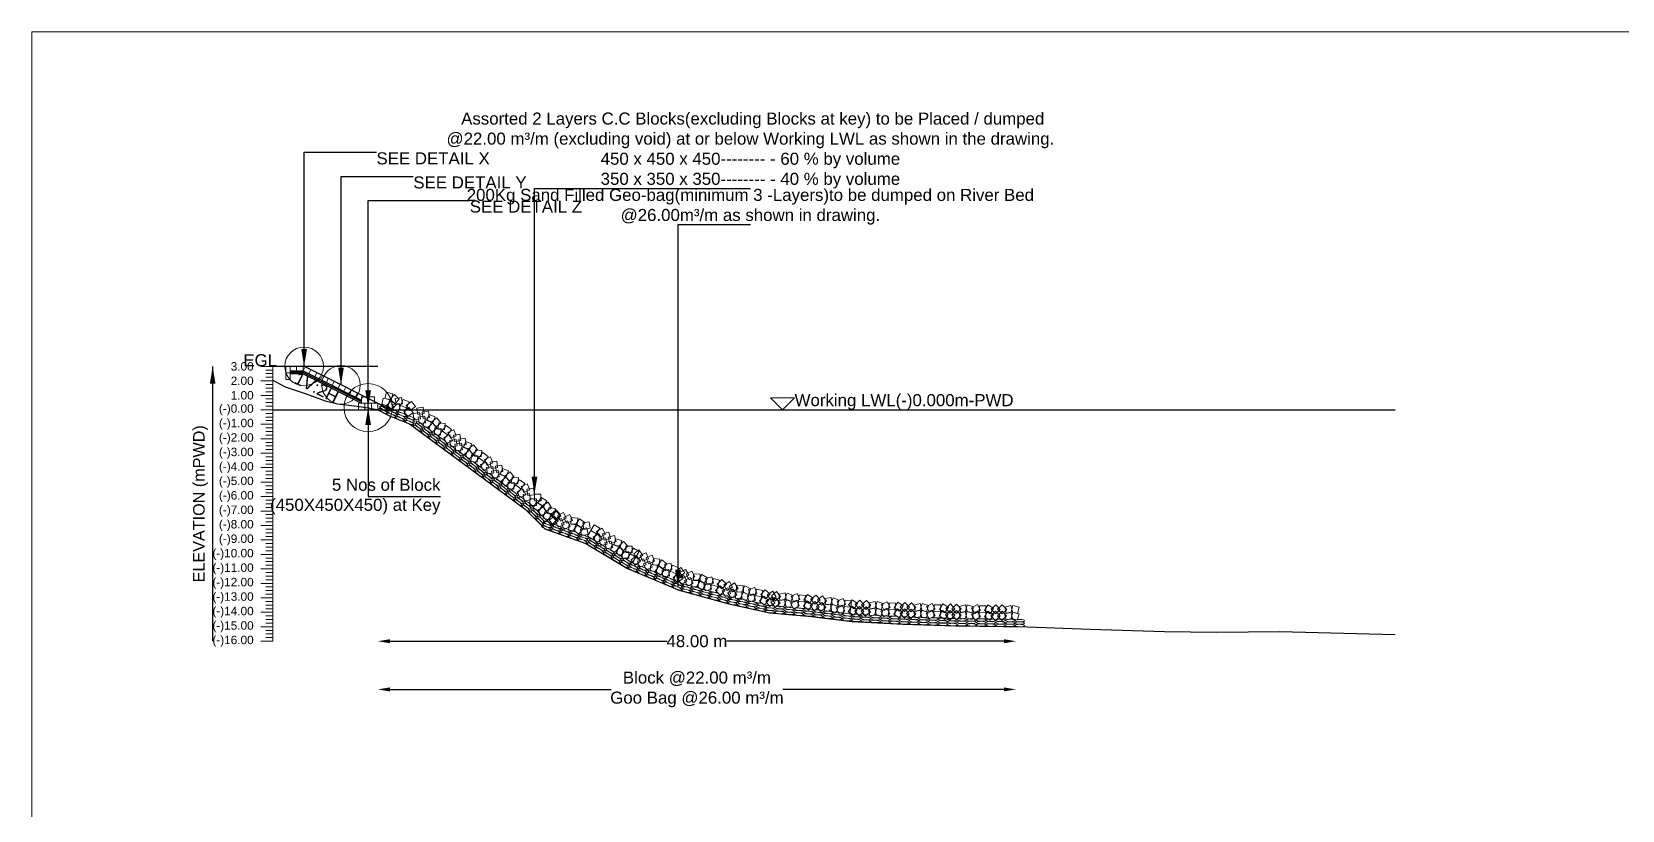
# Model space of a CAD drawing. Header units: inches. Extents: x 89000 to 380017, y -7071 to 0.
# Drawn here: x 295000 to 301595, y -3229 to 0 of the extents above; entities that cross this region are included whole.
import ezdxf

# ---------------------------------------------------------------- set-up
doc = ezdxf.new("R2010")
doc.units = ezdxf.units.IN
doc.header["$LTSCALE"] = 7
doc.header["$MEASUREMENT"] = 0
doc.header["$PDMODE"] = 3
for name, color, linetype, lineweight in [('Cross Section Labels', 7, 'Continuous', 9), ('Existing_Bed_Level for Xsection', 7, 'Continuous', 25), ('Long Section Labels', 7, 'Continuous', 9)]:
    doc.layers.add(name, color=color, linetype=linetype, lineweight=lineweight)
doc.styles.get("Standard").update_dxf_attribs({"font": 'arial.ttf'})
doc.dimstyles.new('Appron Lebeling Style', dxfattribs={"dimtxt": 50, "dimasz": 50, "dimexe": 0.18, "dimexo": 0.0625, "dimgap": 0.09, "dimtad": 0, "dimtih": 1, "dimtoh": 1, "dimdec": 4, "dimzin": 0, "dimdsep": 46, "dimtxsty": 'Standard', "dimcen": 0.09, "dimse1": 1, "dimse2": 1, "dimadec": 0, "dimazin": 0, "dimtfac": 1, "dimtdec": 4, "dimtofl": 0, "dimtmove": 0, "dimatfit": 3, "dimfxl": 1, "dimtolj": 1, "dimtzin": 0, "dimarcsym": 0})
doc.dimstyles.get("Standard").update_dxf_attribs({"dimtxt": 0.18, "dimasz": 0.18, "dimexe": 0.18, "dimexo": 0.0625, "dimgap": 0.09, "dimtad": 0, "dimtih": 1, "dimtoh": 1, "dimdec": 4, "dimzin": 0, "dimdsep": 46, "dimtxsty": 'Standard', "dimcen": 0.09, "dimadec": 0, "dimazin": 0, "dimtfac": 1, "dimtdec": 4, "dimtofl": 0, "dimtmove": 0, "dimatfit": 3, "dimfxl": 1, "dimtolj": 1, "dimtzin": 0, "dimarcsym": 0})

# ---------------------------------------------------------------- blocks, each defined once
blk = doc.blocks.new('*D53')
at = {"layer": 'Cross Section Labels', "color": 0, "lineweight": -2, "transparency": 16777216}
for p, q in [((296485.2, -2528.2), (297634.7, -2528.2)), ((299031.3, -2528.2), (297881.8, -2528.2))]:
    blk.add_line(p, q, dxfattribs=at)
at = {"layer": 'Cross Section Labels', "color": 0, "transparency": 16777216}
for points in [[(296485.2, -2519.9), (296485.2, -2536.5), (296435.2, -2528.2)], [(299031.3, -2519.9), (299031.3, -2536.5), (299081.3, -2528.2)]]:
    blk.add_solid(points, dxfattribs=at)
at = {"layer": 'Defpoints', "color": 0, "transparency": 16777216}
for p in [(296435.2, -1568.2), (299081.3, -2468.1), (299081.3, -2528.2)]:
    blk.add_point(p, dxfattribs=at)
at = {"layer": 'Cross Section Labels', "color": 0, "transparency": 16777216, "insert": (297758.2, -2528.2), "char_height": 50, "attachment_point": 5}
blk.add_mtext('\\A1;48.00 m', dxfattribs=at)
blk = doc.blocks.new('*D54')
at = {"layer": 'Cross Section Labels', "color": 0, "lineweight": -2, "transparency": 16777216}
for p, q in [((296485.2, -2728.2), (297402.6, -2728.2)), ((299031.3, -2728.2), (298113.9, -2728.2))]:
    blk.add_line(p, q, dxfattribs=at)
at = {"layer": 'Cross Section Labels', "color": 0, "transparency": 16777216}
for points in [[(296485.2, -2719.9), (296485.2, -2736.5), (296435.2, -2728.2)], [(299031.3, -2719.9), (299031.3, -2736.5), (299081.3, -2728.2)]]:
    blk.add_solid(points, dxfattribs=at)
at = {"layer": 'Defpoints', "color": 0, "transparency": 16777216}
for p in [(296435.2, -1568.2), (299081.3, -2468.1), (299081.3, -2728.2)]:
    blk.add_point(p, dxfattribs=at)
at = {"layer": 'Cross Section Labels', "color": 0, "transparency": 16777216, "insert": (297758.2, -2728.2), "char_height": 50, "attachment_point": 5}
blk.add_mtext('\\A1;Block @22.00 m³/m ^JGoo Bag @26.00 m³/m ', dxfattribs=at)

msp = doc.modelspace()

# ---------------------------------------------------------------- linework, layer by layer
at = {"layer": 'Cross Section Labels'}
for points in [[(295000, 0), (305000, 0), (305000, -7071), (295000, -7071)], [(298113.19925, -1568.2), (298163.19925, -1518.2), (298063.19925, -1518.2)]]:
    msp.add_lwpolyline(points, close=True, dxfattribs=at)
for centre, radius in [((296129.19925, -1388.2), 80), ((296282.19925, -1464.7), 80), ((296394.69925, -1559.2), 100)]:
    msp.add_circle(centre, radius, dxfattribs=at)
at = {"layer": 'Existing_Bed_Level for Xsection'}
for points in [[(296435.19925, -1388.2), (296000, -1388.2)], [(296000, -1444.96), (296051.24235, -1472.56), (296133.55596, -1500.82), (296216.29473, -1530.82), (296267.26705, -1544.02), (296349.77345, -1553.02), (296401.08069, -1560.82), (296432.60312, -1566.82), (296483.3971, -1593.82), (296566.02801, -1626.82), (297046.46579, -1981), (297127.35537, -2061.4), (297297.02253, -2123.2), (297469.89464, -2226.4), (297684.27229, -2316.4), (297890.89604, -2373.4), (298060.58157, -2410.6), (298232.6584, -2425.6), (298399.95906, -2446), (298612.86876, -2457.4), (298830.17409, -2464.6), (299129.21715, -2468.8), (299389.3141, -2478.4), (299696.84742, -2487.4), (299912.28835, -2491), (300174.87233, -2488.6), (300653.90763, -2500)], [(296489.19925, -1568.2), (296132.99987, -1390.10031), (296129.19925, -1388.2), (296124.95003, -1388.2), (296070.95003, -1388.2)], [(296070.95003, -1406.2), (296124.95003, -1406.2), (296367.69925, -1527.57461)], [(296070.95003, -1412.2), (296123.53362, -1412.2), (296367.69925, -1534.28282)], [(296070.95003, -1418.2), (296122.11721, -1418.2), (296367.69925, -1540.99102)], [(296000, -1568.2), (300653.90763, -1568.2)]]:
    msp.add_lwpolyline(points, dxfattribs=at)
at = {"layer": 'Long Section Labels'}
for points in [[(296000, -1388.2), (295950, -1388.2)], [(296000, -1448.2), (295950, -1448.2)], [(296000, -1403.2), (295970, -1403.2)], [(296000, -1418.2), (295970, -1418.2)], [(296000, -1433.2), (295970, -1433.2)], [(296000, -2528.2), (296000, -2468.2), (296000, -2408.2), (296000, -2348.2), (296000, -2288.2), (296000, -2228.2), (296000, -2168.2), (296000, -2108.2), (296000, -2048.2), (296000, -1988.2), (296000, -1928.2), (296000, -1868.2), (296000, -1808.2), (296000, -1748.2), (296000, -1688.2), (296000, -1628.2), (296000, -1568.2), (296000, -1508.2), (296000, -1448.2), (296000, -1388.2)], [(296000, -1508.2), (295950, -1508.2)], [(296000, -1463.2), (295970, -1463.2)], [(296000, -1478.2), (295970, -1478.2)], [(296000, -1493.2), (295970, -1493.2)], [(296000, -1568.2), (295950, -1568.2)], [(296000, -1523.2), (295970, -1523.2)], [(296000, -1538.2), (295970, -1538.2)], [(296000, -1553.2), (295970, -1553.2)], [(296000, -1628.2), (295950, -1628.2)], [(296000, -1583.2), (295970, -1583.2)], [(296000, -1598.2), (295970, -1598.2)], [(296000, -1613.2), (295970, -1613.2)], [(296000, -1643.2), (295970, -1643.2)], [(296000, -1688.2), (295950, -1688.2)], [(296000, -1658.2), (295970, -1658.2)], [(296000, -1673.2), (295970, -1673.2)], [(296000, -1703.2), (295970, -1703.2)], [(296000, -1748.2), (295950, -1748.2)], [(296000, -1718.2), (295970, -1718.2)], [(296000, -1733.2), (295970, -1733.2)], [(296000, -1763.2), (295970, -1763.2)], [(296000, -1778.2), (295970, -1778.2)], [(296000, -1808.2), (295950, -1808.2)], [(296000, -1793.2), (295970, -1793.2)], [(296000, -1823.2), (295970, -1823.2)], [(296000, -1838.2), (295970, -1838.2)], [(296000, -1868.2), (295950, -1868.2)], [(296000, -1853.2), (295970, -1853.2)], [(296000, -1883.2), (295970, -1883.2)], [(296000, -1898.2), (295970, -1898.2)], [(296000, -1928.2), (295950, -1928.2)], [(296000, -1913.2), (295970, -1913.2)], [(296000, -1943.2), (295970, -1943.2)], [(296000, -1958.2), (295970, -1958.2)], [(296000, -1973.2), (295970, -1973.2)], [(296000, -1988.2), (295950, -1988.2)], [(296000, -2003.2), (295970, -2003.2)], [(296000, -2018.2), (295970, -2018.2)], [(296000, -2033.2), (295970, -2033.2)], [(296000, -2048.2), (295950, -2048.2)], [(296000, -2108.2), (295950, -2108.2)], [(296000, -2063.2), (295970, -2063.2)], [(296000, -2078.2), (295970, -2078.2)], [(296000, -2093.2), (295970, -2093.2)], [(296000, -2168.2), (295950, -2168.2)], [(296000, -2123.2), (295970, -2123.2)], [(296000, -2138.2), (295970, -2138.2)], [(296000, -2153.2), (295970, -2153.2)], [(296000, -2228.2), (295950, -2228.2)], [(296000, -2183.2), (295970, -2183.2)], [(296000, -2198.2), (295970, -2198.2)], [(296000, -2213.2), (295970, -2213.2)], [(296000, -2288.2), (295950, -2288.2)], [(296000, -2243.2), (295970, -2243.2)], [(296000, -2258.2), (295970, -2258.2)], [(296000, -2273.2), (295970, -2273.2)], [(296000, -2303.2), (295970, -2303.2)], [(296000, -2348.2), (295950, -2348.2)], [(296000, -2318.2), (295970, -2318.2)], [(296000, -2333.2), (295970, -2333.2)], [(296000, -2363.2), (295970, -2363.2)], [(296000, -2408.2), (295950, -2408.2)], [(296000, -2378.2), (295970, -2378.2)], [(296000, -2393.2), (295970, -2393.2)], [(296000, -2423.2), (295970, -2423.2)], [(296000, -2438.2), (295970, -2438.2)], [(296000, -2468.2), (295950, -2468.2)], [(296000, -2453.2), (295970, -2453.2)], [(296000, -2483.2), (295970, -2483.2)], [(296000, -2498.2), (295970, -2498.2)], [(296000, -2528.2), (295950, -2528.2)], [(296000, -2513.2), (295970, -2513.2)]]:
    msp.add_lwpolyline(points, dxfattribs=at)
for points in [[(296070.95003, -1388.2), (296052.95003, -1388.2), (296052.95003, -1415.2), (296070.95003, -1415.2)], [(296070.95003, -1415.2), (296052.95003, -1415.2), (296052.95003, -1442.2), (296070.95003, -1442.2)], [(296097.95003, -1388.2), (296070.95003, -1388.2), (296070.95003, -1406.2), (296097.95003, -1406.2)], [(296124.95003, -1388.2), (296097.95003, -1388.2), (296097.95003, -1406.2), (296124.95003, -1406.2)], [(296157.14941, -1402.17508), (296132.99987, -1390.10031), (296124.95003, -1406.2), (296149.09956, -1418.27477)], [(296181.29894, -1414.24984), (296157.14941, -1402.17508), (296149.09956, -1418.27477), (296173.2491, -1430.34953)], [(296205.44848, -1426.32461), (296181.29894, -1414.24984), (296173.2491, -1430.34953), (296197.39863, -1442.4243)], [(296229.59801, -1438.39938), (296205.44848, -1426.32461), (296197.39863, -1442.4243), (296221.54817, -1454.49907)], [(296253.74754, -1450.47415), (296229.59801, -1438.39938), (296221.54817, -1454.49907), (296245.6977, -1466.57384)], [(296277.89708, -1462.54891), (296253.74754, -1450.47415), (296245.6977, -1466.57384), (296269.84723, -1478.6486)], [(296302.04661, -1474.62368), (296277.89708, -1462.54891), (296269.84723, -1478.6486), (296293.99677, -1490.72337)], [(296326.19615, -1486.69845), (296302.04661, -1474.62368), (296293.99677, -1490.72337), (296318.1463, -1502.79814)], [(296350.34568, -1498.77321), (296326.19615, -1486.69845), (296318.1463, -1502.79814), (296342.29584, -1514.8729)], [(296374.49521, -1510.84798), (296350.34568, -1498.77321), (296342.29584, -1514.8729), (296366.44537, -1526.94767)], [(296394.69925, -1514.2), (296367.69925, -1514.2), (296367.69925, -1541.2), (296394.69925, -1541.2)], [(296421.69925, -1514.2), (296394.69925, -1514.2), (296394.69925, -1541.2), (296421.69925, -1541.2)], [(296496.67947, -1501.63268), (296470.36955, -1495.56736), (296464.30424, -1521.87728), (296490.61416, -1527.9426)], [(296523.41323, -1523.76321), (296503.66822, -1505.34761), (296485.25262, -1525.09262), (296504.99763, -1543.50823)], [(296381.19925, -1541.2), (296354.19925, -1541.2), (296354.19925, -1568.2), (296381.19925, -1568.2)], [(296408.19925, -1541.2), (296381.19925, -1541.2), (296381.19925, -1568.2), (296408.19925, -1568.2)], [(296435.19925, -1541.2), (296408.19925, -1541.2), (296408.19925, -1568.2), (296435.19925, -1568.2)], [(296484.00654, -1525.47375), (296457.69661, -1519.40843), (296451.6313, -1545.71835), (296477.94122, -1551.78367)], [(296510.7403, -1547.60428), (296490.99528, -1529.18868), (296472.57968, -1548.9337), (296492.3247, -1567.3493)], [(296523.18551, -1542.36896), (296496.46125, -1546.21789), (296500.31018, -1572.94214), (296527.03443, -1569.09321)], [(296533.19936, -1517.29461), (296506.4751, -1521.14354), (296510.32403, -1547.86779), (296537.04828, -1544.01887)], [(296554.36629, -1560.13915), (296529.29194, -1550.1253), (296519.27809, -1575.19965), (296544.35244, -1585.21349)], [(296564.38013, -1535.0648), (296539.30579, -1525.05095), (296529.29194, -1550.1253), (296554.36629, -1560.13915)], [(296580.85664, -1579.92255), (296564.13584, -1558.72314), (296542.93643, -1575.44394), (296559.65723, -1596.64335)], [(296590.87049, -1554.84821), (296574.14969, -1533.6488), (296552.95028, -1550.36959), (296569.67107, -1571.569)], [(296607.50701, -1578.89112), (296580.80914, -1582.919), (296584.83702, -1609.61687), (296611.53489, -1605.58899)], [(296623.52846, -1557.15836), (296596.8306, -1561.18624), (296600.85847, -1587.8841), (296627.55634, -1583.85623)], [(296649.29813, -1599.86544), (296645.24899, -1573.17079), (296618.55434, -1577.21993), (296622.60348, -1603.91458)], [(296633.27668, -1621.59821), (296629.22754, -1594.90355), (296602.53289, -1598.95269), (296606.58203, -1625.64734)], [(296657.1308, -1618.64928), (296631.98993, -1608.80365), (296622.14429, -1633.94452), (296647.28516, -1643.79015)], [(296673.15225, -1596.91652), (296648.01138, -1587.07088), (296638.16575, -1612.21175), (296663.30662, -1622.05739)], [(296680.34287, -1644.44956), (296663.50152, -1623.34579), (296642.39776, -1640.18714), (296659.2391, -1661.29091)], [(296696.36432, -1622.7168), (296679.52297, -1601.61303), (296658.41921, -1618.45438), (296675.26056, -1639.55815)], [(296698.03043, -1646.43711), (296671.20039, -1643.41245), (296668.17572, -1670.24249), (296695.00577, -1673.26716)], [(296714.05189, -1624.70435), (296687.22184, -1621.67968), (296684.19717, -1648.50973), (296711.02722, -1651.5344)], [(296739.7344, -1649.77283), (296718.00164, -1633.75138), (296701.98019, -1655.48415), (296723.71295, -1671.5056)], [(296723.71295, -1671.5056), (296701.98019, -1655.48415), (296685.95873, -1677.21691), (296707.6915, -1693.23836)], [(296744.34866, -1697.33755), (296733.52345, -1672.60266), (296708.78856, -1683.42787), (296719.61377, -1708.16276)], [(296760.37011, -1675.60478), (296749.5449, -1650.86989), (296724.81001, -1661.6951), (296735.63522, -1686.42999)], [(296759.63637, -1691.04129), (296732.9385, -1695.06916), (296736.96638, -1721.76703), (296763.66425, -1717.73916)], [(296775.65782, -1669.30852), (296748.95995, -1673.3364), (296752.98783, -1700.03427), (296779.6857, -1696.00639)], [(296785.40603, -1733.74837), (296781.3569, -1707.05372), (296754.66224, -1711.10285), (296758.71138, -1737.79751)], [(296801.42749, -1712.0156), (296797.37835, -1685.32095), (296770.6837, -1689.37009), (296774.73283, -1716.06474)], [(296825.28161, -1709.06668), (296800.14074, -1699.22104), (296790.2951, -1724.36192), (296815.43597, -1734.20755)], [(296848.49368, -1734.86696), (296831.65233, -1713.76319), (296810.54856, -1730.60454), (296827.38991, -1751.70831)], [(296809.26016, -1730.79945), (296784.11929, -1720.95381), (296774.27365, -1746.09468), (296799.41452, -1755.94032)], [(296832.47223, -1756.59972), (296815.63088, -1735.49596), (296794.52711, -1752.33731), (296811.36846, -1773.44107)], [(296850.15979, -1758.58728), (296823.32974, -1755.56261), (296820.30508, -1782.39266), (296847.13512, -1785.41732)], [(296866.18124, -1736.85451), (296839.3512, -1733.82985), (296836.32653, -1760.65989), (296863.15657, -1763.68456)], [(296875.84231, -1783.65576), (296854.10954, -1767.63431), (296838.08809, -1789.36708), (296859.82086, -1805.38853)], [(296891.86376, -1761.923), (296870.13099, -1745.90155), (296854.10954, -1767.63431), (296875.84231, -1783.65576)], [(296912.49947, -1787.75494), (296901.67425, -1763.02006), (296876.93936, -1773.84527), (296887.76458, -1798.58016)], [(296896.47801, -1809.48771), (296885.6528, -1784.75282), (296860.91791, -1795.57803), (296871.74313, -1820.31292)], [(296911.76572, -1803.19145), (296885.06785, -1807.21933), (296889.09573, -1833.9172), (296915.7936, -1829.88932)], [(296927.78718, -1781.45869), (296901.08931, -1785.48656), (296905.11719, -1812.18443), (296931.81505, -1808.15655)], [(296937.53539, -1845.89853), (296933.48625, -1819.20388), (296906.7916, -1823.25302), (296910.84074, -1849.94767)], [(296953.55684, -1824.16577), (296949.5077, -1797.47112), (296922.81305, -1801.52025), (296926.86219, -1828.21491)], [(296961.38951, -1842.94961), (296936.24864, -1833.10397), (296926.403, -1858.24484), (296951.54388, -1868.09048)], [(296977.41097, -1821.21685), (296952.27009, -1811.37121), (296942.42446, -1836.51208), (296967.56533, -1846.35772)], [(297000.62303, -1847.01712), (296983.78168, -1825.91336), (296962.67792, -1842.75471), (296979.51927, -1863.85847)], [(297018.3106, -1849.00468), (296991.48055, -1845.98001), (296988.45588, -1872.81006), (297015.28593, -1875.83472)], [(296984.60158, -1868.74989), (296967.76023, -1847.64612), (296946.65647, -1864.48747), (296963.49781, -1885.59124)], [(297002.28915, -1870.73744), (296975.4591, -1867.71277), (296972.43443, -1894.54282), (296999.26448, -1897.56749)], [(297027.97166, -1895.80593), (297006.2389, -1879.78448), (296990.21745, -1901.51724), (297011.95021, -1917.53869)], [(297043.99311, -1874.07316), (297022.26035, -1858.05171), (297006.2389, -1879.78448), (297027.97166, -1895.80593)], [(297048.60737, -1921.63787), (297037.78216, -1896.90298), (297013.04727, -1907.7282), (297023.87248, -1932.46309)], [(297064.62882, -1899.90511), (297053.80361, -1875.17022), (297029.06872, -1885.99543), (297039.89393, -1910.73032)], [(297079.91653, -1893.60885), (297053.21866, -1897.63673), (297057.24654, -1924.3346), (297083.94441, -1920.30672)], [(297063.89508, -1915.34161), (297037.19721, -1919.36949), (297041.22509, -1946.06736), (297067.92296, -1942.03948)], [(297092.56222, -1964.62835), (297092.46952, -1937.62851), (297065.46968, -1937.72121), (297065.56238, -1964.72106)], [(297116.59095, -1965.20763), (297093.1647, -1951.78337), (297079.74044, -1975.20962), (297103.16669, -1988.63388)], [(297111.59607, -1945.4786), (297111.50336, -1918.47876), (297084.50352, -1918.57147), (297084.59622, -1945.57131)], [(297135.62479, -1946.05789), (297112.19855, -1932.63362), (297098.77428, -1956.05987), (297122.20053, -1969.48414)], [(297135.77072, -1994.13152), (297122.20449, -1970.78719), (297098.86016, -1984.35342), (297112.42639, -2007.69775)], [(297154.80456, -1974.98177), (297141.23833, -1951.63745), (297117.89401, -1965.20368), (297131.46024, -1988.548)], [(297172.00978, -1979.54037), (297145.91283, -1972.61582), (297138.98828, -1998.71277), (297165.08523, -2005.63731)], [(297152.97593, -1998.69011), (297126.87899, -1991.76557), (297119.95444, -2017.86251), (297146.05139, -2024.78706)], [(297174.70673, -2027.25221), (297155.55698, -2008.21836), (297136.52314, -2027.36811), (297155.67288, -2046.40195)], [(297183.08982, -2029.49583), (297165.72715, -2008.81885), (297145.05017, -2026.18153), (297162.41284, -2046.85851)], [(297192.33047, -2004.12635), (297174.96779, -1983.44937), (297154.29081, -2000.81205), (297171.65349, -2021.48903)], [(297193.74057, -2008.10246), (297174.59083, -1989.06862), (297155.55698, -2008.21836), (297174.70673, -2027.25221)], [(297195.98074, -2019.143), (297171.50315, -2030.53806), (297182.89821, -2055.01565), (297207.3758, -2043.62059)], [(297205.22138, -1993.77352), (297180.74379, -2005.16858), (297192.13885, -2029.64617), (297216.61645, -2018.25111)], [(297232.75048, -2052.84695), (297221.33593, -2028.37844), (297196.86742, -2039.79299), (297208.28197, -2064.2615)], [(297241.99113, -2027.47747), (297230.57658, -2003.00896), (297206.10807, -2014.42351), (297217.52262, -2038.89202)], [(297254.80415, -2043.28917), (297227.90699, -2040.93489), (297225.55271, -2067.83206), (297252.44988, -2070.18633)], [(297264.0448, -2017.91969), (297237.14763, -2015.56541), (297234.79336, -2042.46258), (297261.69052, -2044.81685)], [(297293.59185, -2036.1248), (297271.48158, -2020.62848), (297255.98526, -2042.73876), (297278.09553, -2058.23507)], [(297311.12181, -2033.04246), (297284.52808, -2037.70865), (297289.19426, -2064.30238), (297315.788, -2059.6362)], [(297284.35121, -2061.49428), (297262.24094, -2045.99796), (297246.74462, -2068.10824), (297268.85489, -2083.60455)], [(297301.88117, -2058.41194), (297275.28743, -2063.07813), (297279.95362, -2089.67186), (297306.54735, -2085.00568)], [(297341.95076, -2082.93792), (297318.76755, -2069.09816), (297304.9278, -2092.28138), (297328.11101, -2106.12113)], [(297355.79051, -2059.75471), (297332.6073, -2045.91495), (297318.76755, -2069.09816), (297341.95076, -2082.93792)], [(297364.99288, -2106.64831), (297351.8214, -2083.07901), (297328.2521, -2096.25049), (297341.42358, -2119.81979)], [(297378.83264, -2083.4651), (297365.66115, -2059.89579), (297342.09185, -2073.06728), (297355.26334, -2096.63658)], [(297379.59841, -2098.90004), (297353.41659, -2105.49644), (297360.01299, -2131.67826), (297386.19481, -2125.08186)], [(297393.43816, -2075.71683), (297367.25635, -2082.31323), (297373.85274, -2108.49505), (297400.03456, -2101.89865)], [(297423.22556, -2115.72535), (297416.60832, -2089.54879), (297390.43176, -2096.16604), (297397.04901, -2122.3426)], [(297446.68159, -2110.47844), (297420.70486, -2103.11573), (297413.34215, -2129.09246), (297439.31889, -2136.45517)], [(297409.38581, -2138.90856), (297402.76857, -2112.732), (297376.59201, -2119.34925), (297383.20926, -2145.52581)], [(297432.84184, -2133.66165), (297406.86511, -2126.29894), (297399.5024, -2152.27567), (297425.47913, -2159.63838)], [(297458.44513, -2157.09082), (297439.63774, -2137.71862), (297420.26554, -2156.526), (297439.07292, -2175.89821)], [(297472.28488, -2133.90761), (297453.47749, -2114.53541), (297434.10529, -2133.34279), (297452.91267, -2152.71499)], [(297476.24205, -2157.35479), (297449.24517, -2156.94465), (297448.83503, -2183.94154), (297475.83191, -2184.35167)], [(297490.08181, -2134.17158), (297463.08492, -2133.76144), (297462.67478, -2160.75833), (297489.67167, -2161.16846)], [(297504.23323, -2179.81619), (297481.05002, -2165.97643), (297467.21027, -2189.15965), (297490.39348, -2202.9994)], [(297518.07299, -2156.63298), (297494.88978, -2142.79322), (297481.05002, -2165.97643), (297504.23323, -2179.81619)], [(297523.50015, -2195.7049), (297507.15321, -2174.21589), (297485.6642, -2190.56283), (297502.01114, -2212.05184)], [(297533.95162, -2170.80978), (297517.60467, -2149.32077), (297496.11567, -2165.66771), (297512.46261, -2187.15672)], [(297547.32607, -2161.08965), (297522.3282, -2171.2929), (297532.53145, -2196.29077), (297557.52932, -2186.08752)], [(297582.43032, -2196.52497), (297572.20717, -2171.53523), (297547.21743, -2181.75838), (297557.44058, -2206.74812)], [(297536.8746, -2185.98477), (297511.87673, -2196.18802), (297522.07998, -2221.18589), (297547.07785, -2210.98264)], [(297571.97886, -2221.42009), (297561.7557, -2196.43035), (297536.76596, -2206.6535), (297546.98912, -2231.64324)], [(297594.46715, -2212.93528), (297567.71455, -2209.28863), (297564.0679, -2236.04124), (297590.82051, -2239.68788)], [(297604.91862, -2188.04016), (297578.16601, -2184.39352), (297574.51937, -2211.14612), (297601.27197, -2214.79277)], [(297623.10336, -2232.54196), (297601.76488, -2215.99901), (297585.22193, -2237.33749), (297606.56041, -2253.88044)], [(297633.55483, -2207.64684), (297612.21635, -2191.10389), (297595.67339, -2212.44237), (297617.01187, -2228.98532)], [(297640.7614, -2230.30726), (297613.97384, -2233.68755), (297617.35412, -2260.47511), (297644.14169, -2257.09483)], [(297651.21287, -2205.41215), (297624.4253, -2208.79243), (297627.80559, -2235.58), (297654.59315, -2232.19971)], [(297671.62617, -2248.62083), (297646.73105, -2238.16936), (297636.27959, -2263.06448), (297661.17471, -2273.51595)], [(297682.07764, -2223.72571), (297657.18252, -2213.27425), (297646.73105, -2238.16936), (297671.62617, -2248.62083)], [(297708.21744, -2243.97004), (297691.8705, -2222.48103), (297670.38149, -2238.82797), (297686.72843, -2260.31698)], [(297710.77369, -2230.14998), (297687.28684, -2243.46794), (297700.6048, -2266.95478), (297724.09165, -2253.63682)], [(297750.12348, -2260.80229), (297736.78682, -2237.32606), (297713.31059, -2250.66272), (297726.64725, -2274.13895)], [(297697.76597, -2268.86515), (297681.41903, -2247.37614), (297659.93002, -2263.72309), (297676.27696, -2285.2121)], [(297703.59356, -2256.17777), (297680.10672, -2269.49573), (297693.42468, -2292.98257), (297716.91153, -2279.66461)], [(297742.94336, -2286.83008), (297729.6067, -2263.35385), (297706.13046, -2276.69051), (297719.46713, -2300.16674)], [(297764.16113, -2275.53754), (297737.16183, -2275.34398), (297736.96827, -2302.34329), (297763.96757, -2302.53685)], [(297771.34126, -2249.50975), (297744.34195, -2249.31619), (297744.14839, -2276.3155), (297771.1477, -2276.50906)], [(297795.07071, -2291.31894), (297771.79089, -2277.64232), (297758.11427, -2300.92214), (297781.39409, -2314.59876)], [(297802.25083, -2265.29115), (297778.97102, -2251.61453), (297765.29439, -2274.89435), (297788.57421, -2288.57097)], [(297812.29767, -2286.8432), (297786.16281, -2293.62327), (297792.94289, -2319.75813), (297819.07775, -2312.97805)], [(297819.47779, -2260.81541), (297793.34294, -2267.59548), (297800.12302, -2293.73034), (297826.25787, -2286.95026)], [(297845.25203, -2301.05695), (297819.22424, -2293.87683), (297812.04411, -2319.90462), (297838.0719, -2327.08474)], [(297852.43215, -2275.02916), (297826.40436, -2267.84904), (297819.22424, -2293.87683), (297845.25203, -2301.05695)], [(297873.7673, -2317.79018), (297854.80513, -2298.56946), (297835.58441, -2317.53164), (297854.54659, -2336.75235)], [(297880.94743, -2291.76239), (297861.98525, -2272.54167), (297842.76454, -2291.50385), (297861.72671, -2310.72456)], [(297885.78809, -2306.43863), (297862.30125, -2319.75659), (297875.61921, -2343.24343), (297899.10605, -2329.92547)], [(297892.96821, -2280.41084), (297869.48137, -2293.7288), (297882.79933, -2317.21564), (297906.28618, -2303.89768)], [(297928.93471, -2308.94287), (297914.36507, -2286.21127), (297891.63347, -2300.78092), (297906.20311, -2323.51251)], [(297949.52008, -2296.53488), (297922.54887, -2297.78144), (297923.79542, -2324.75265), (297950.76663, -2323.50609)], [(297981.22727, -2310.64545), (297957.25122, -2298.22977), (297944.83555, -2322.20582), (297968.8116, -2334.6215)], [(297998.19103, -2305.25738), (297972.45494, -2313.42155), (297980.61911, -2339.15764), (298006.3552, -2330.99347)], [(297923.15284, -2335.31653), (297908.58319, -2312.58493), (297885.8516, -2327.15458), (297900.42124, -2349.88617)], [(297943.7382, -2322.90854), (297916.76699, -2324.1551), (297918.01355, -2351.12631), (297944.98476, -2349.87975)], [(297975.4454, -2337.01911), (297951.46935, -2324.60343), (297939.05367, -2348.57948), (297963.02972, -2360.99516)], [(297992.40916, -2331.63104), (297966.67307, -2339.79521), (297974.83724, -2365.5313), (298000.57333, -2357.36713)], [(298026.07462, -2344.06715), (297999.70096, -2338.28528), (297993.91909, -2364.65894), (298020.29275, -2370.44081)], [(298031.8565, -2317.69349), (298005.48284, -2311.91162), (297999.70096, -2338.28528), (298026.07462, -2344.06715)], [(298055.44169, -2359.25587), (298035.48148, -2341.07374), (298017.29935, -2361.03396), (298037.25956, -2379.21609)], [(298061.22356, -2332.88221), (298041.26335, -2314.70008), (298023.08122, -2334.6603), (298043.04143, -2352.84243)], [(298066.84, -2347.27942), (298044.09681, -2361.83096), (298058.64835, -2384.57415), (298081.39154, -2370.02262)], [(298072.62188, -2320.90576), (298049.87869, -2335.4573), (298064.43022, -2358.20049), (298087.17341, -2343.64896)], [(298102.9038, -2370.01438), (298085.53377, -2349.34358), (298064.86297, -2366.71361), (298082.233, -2387.38441)], [(298105.24851, -2343.11638), (298087.87848, -2322.44558), (298067.20768, -2339.81561), (298084.57771, -2360.48641)], [(298121.72396, -2355.06389), (298095.13657, -2359.76613), (298099.83881, -2386.35351), (298126.42619, -2381.65128)], [(298124.06867, -2328.16589), (298097.48128, -2332.86813), (298102.18352, -2359.45551), (298128.7709, -2354.75328)], [(298154.98157, -2364.98284), (298129.60881, -2355.75122), (298120.37719, -2381.12398), (298145.74995, -2390.3556)], [(298157.32628, -2338.08484), (298131.95352, -2328.85322), (298122.7219, -2354.22599), (298148.09466, -2363.4576)], [(298171.11226, -2357.45947), (298146.63873, -2368.86324), (298158.0425, -2393.33677), (298182.51603, -2381.933)], [(298173.45697, -2330.56147), (298148.98344, -2341.96524), (298160.38721, -2366.43877), (298184.86074, -2355.035)], [(298206.09673, -2365.46618), (298179.19873, -2363.12147), (298176.85403, -2390.01947), (298203.75202, -2392.36418)], [(298208.44144, -2338.56818), (298181.54344, -2336.22348), (298179.19873, -2363.12147), (298206.09673, -2365.46618)], [(298237.17217, -2376.75507), (298215.04091, -2361.28874), (298199.57458, -2383.42), (298221.70584, -2398.88633)], [(298239.51688, -2349.85707), (298217.38562, -2334.39074), (298201.91929, -2356.522), (298224.05055, -2371.98833)], [(298249.06644, -2363.9408), (298227.79743, -2380.57297), (298244.4296, -2401.84199), (298265.69861, -2385.20982)], [(298252.33451, -2337.13932), (298231.0655, -2353.77149), (298247.69767, -2375.0405), (298268.96668, -2358.40833)], [(298292.50194, -2388.46279), (298275.85284, -2367.20703), (298254.59708, -2383.85614), (298271.24618, -2405.1119)], [(298295.77001, -2361.66131), (298279.12091, -2340.40555), (298257.86515, -2357.05465), (298274.51425, -2378.31041)], [(298311.82497, -2374.16818), (298285.09164, -2377.95356), (298288.87702, -2404.68689), (298315.61035, -2400.90151)], [(298315.09304, -2347.36669), (298288.35971, -2351.15208), (298292.14509, -2377.88541), (298318.87842, -2374.10002)], [(298347.98998, -2358.42316), (298322.9496, -2348.32469), (298312.85112, -2373.36508), (298337.89151, -2383.46355)], [(298364.36979, -2351.45881), (298339.51866, -2362.01444), (298350.07429, -2386.86557), (298374.92542, -2376.30994)], [(298399.05831, -2360.66355), (298372.25682, -2357.39548), (298368.98875, -2384.19697), (298395.79023, -2387.46504)], [(298424.7109, -2371.16398), (298402.07465, -2356.44664), (298387.3573, -2379.08289), (298409.99355, -2393.80023)], [(298434.02386, -2357.50288), (298413.93131, -2375.53867), (298431.9671, -2395.63122), (298452.05964, -2377.59543)], [(298479.02184, -2379.02386), (298460.97006, -2358.94569), (298440.89188, -2376.99747), (298458.94366, -2397.07564)], [(298497.33134, -2363.45218), (298470.91614, -2369.04117), (298476.50513, -2395.45638), (298502.92034, -2389.86739)], [(298530.90215, -2372.25305), (298505.23477, -2363.87536), (298496.85708, -2389.54274), (298522.52446, -2397.92043)], [(298546.77214, -2364.19429), (298522.69378, -2376.41036), (298534.90985, -2400.48873), (298558.98821, -2388.27266)], [(298582.00487, -2371.02624), (298555.04349, -2369.58263), (298553.59988, -2396.54401), (298580.56126, -2397.98762)], [(298613.44055, -2381.26929), (298590.8043, -2366.55195), (298576.08696, -2389.18819), (298598.7232, -2403.90554)], [(298620.92237, -2367.42547), (298601.20139, -2385.8668), (298619.64272, -2405.58778), (298639.36371, -2387.14645)], [(298666.3494, -2388.02536), (298647.89237, -2368.31907), (298628.18608, -2386.7761), (298646.64311, -2406.48239)], [(298684.33791, -2372.08393), (298658.04203, -2378.20985), (298664.16795, -2404.50573), (298690.46383, -2398.37981)], [(298718.08103, -2380.19913), (298692.24832, -2372.34603), (298684.39522, -2398.17874), (298710.22793, -2406.03184)], [(298733.78357, -2371.81877), (298709.95905, -2384.52278), (298722.66306, -2408.34731), (298746.48759, -2395.64329)], [(298800.78597, -2387.53216), (298777.85462, -2373.27898), (298763.60143, -2396.21033), (298786.53278, -2410.46351)], [(298809.81872, -2373.68419), (298790.09773, -2392.12552), (298808.53907, -2411.84651), (298828.26005, -2393.40517)], [(298344.72191, -2385.22465), (298319.68153, -2375.12618), (298309.58305, -2400.16656), (298334.62344, -2410.26504)], [(298361.10172, -2378.2603), (298336.25059, -2388.81593), (298346.80622, -2413.66706), (298371.65735, -2403.11142)], [(298395.79023, -2387.46504), (298368.98875, -2384.19697), (298365.72068, -2410.99846), (298392.52216, -2414.26653)], [(298423.26728, -2398.12536), (298400.63103, -2383.40802), (298385.91369, -2406.04426), (298408.54993, -2420.76161)], [(298432.58024, -2384.46426), (298412.4877, -2402.50005), (298430.52348, -2422.5926), (298450.61603, -2404.55681)], [(298477.57822, -2405.98524), (298459.52644, -2385.90707), (298439.44826, -2403.95884), (298457.50004, -2424.03702)], [(298495.88773, -2390.41356), (298469.47252, -2396.00255), (298475.06151, -2422.41776), (298501.47672, -2416.82877)], [(298529.45854, -2399.21443), (298503.79116, -2390.83674), (298495.41346, -2416.50412), (298521.08084, -2424.88181)], [(298545.32853, -2391.15567), (298521.25016, -2403.37174), (298533.46623, -2427.45011), (298557.5446, -2415.23404)], [(298580.56126, -2397.98762), (298553.59988, -2396.54401), (298552.15626, -2423.50539), (298579.11764, -2424.949)], [(298611.99694, -2408.23067), (298589.36069, -2393.51332), (298574.64334, -2416.14957), (298597.27959, -2430.86692)], [(298620.02827, -2394.41066), (298600.30729, -2412.85199), (298618.74862, -2432.57298), (298638.4696, -2414.13164)], [(298665.4553, -2415.01055), (298646.99827, -2395.30426), (298627.29197, -2413.76129), (298645.74901, -2433.46758)], [(298683.44381, -2399.06913), (298657.14793, -2405.19505), (298663.27385, -2431.49092), (298689.56973, -2425.365)], [(298717.18693, -2407.18432), (298691.35422, -2399.33122), (298683.50112, -2425.16393), (298709.33382, -2433.01703)], [(298732.88947, -2398.80396), (298709.06494, -2411.50798), (298721.76896, -2435.3325), (298745.59348, -2422.62848)], [(298768.25405, -2404.91679), (298741.26886, -2404.02269), (298740.37476, -2431.00788), (298767.35995, -2431.90198)], [(298769.14816, -2377.9316), (298742.16296, -2377.03749), (298741.26886, -2404.02269), (298768.25405, -2404.91679)], [(298799.89186, -2414.51735), (298776.96051, -2400.26417), (298762.70733, -2423.19552), (298785.63868, -2437.4487)], [(298808.92461, -2400.66938), (298789.20363, -2419.11072), (298807.64496, -2438.8317), (298827.36595, -2420.39036)], [(298853.52067, -2420.81595), (298834.69108, -2401.46533), (298815.34046, -2420.29492), (298834.17005, -2439.64554)], [(298853.89984, -2393.81861), (298835.07025, -2374.46799), (298815.71963, -2393.29758), (298834.54922, -2412.6482)], [(298871.2018, -2404.53428), (298845.02757, -2411.1607), (298851.65399, -2437.33493), (298877.82823, -2430.70851)], [(298871.58098, -2377.53694), (298845.40674, -2384.16336), (298852.03317, -2410.3376), (298878.2074, -2403.71117)], [(298905.09359, -2412.00431), (298879.11578, -2404.64543), (298871.75689, -2430.62324), (298897.7347, -2437.98213)], [(298905.47276, -2385.00698), (298879.49495, -2377.64809), (298872.13606, -2403.6259), (298898.11387, -2410.98479)], [(298920.63341, -2403.32593), (298897.05556, -2416.48211), (298910.21174, -2440.05996), (298933.78959, -2426.90378)], [(298921.01258, -2376.3286), (298897.43473, -2389.48478), (298910.59091, -2413.06263), (298934.16876, -2399.90644)], [(298956.10817, -2408.76304), (298929.11083, -2408.38387), (298928.73166, -2435.3812), (298955.72899, -2435.76038)], [(298956.48734, -2381.7657), (298929.49, -2381.38653), (298929.11083, -2408.38387), (298956.10817, -2408.76304)], [(298987.92336, -2417.75833), (298964.72429, -2403.94518), (298950.91114, -2427.14425), (298974.11021, -2440.9574)], [(298988.30253, -2390.761), (298965.10346, -2376.94784), (298951.29031, -2400.14691), (298974.48938, -2413.96007)], [(298996.6903, -2403.74057), (298977.32469, -2422.55475), (298996.13887, -2441.92036), (299015.50448, -2423.10618)], [(298997.06948, -2376.74324), (298977.70387, -2395.55741), (298996.51804, -2414.92302), (299015.88365, -2396.10884)], [(299042.50203, -2423.47015), (299023.67244, -2404.11953), (299004.32182, -2422.94912), (299023.15141, -2442.29974)], [(299042.8812, -2396.47281), (299024.05161, -2377.12219), (299004.70099, -2395.95179), (299023.53058, -2415.30241)], [(299060.18317, -2407.18848), (299034.00893, -2413.8149), (299040.63536, -2439.98914), (299066.80959, -2433.36271)], [(299060.56234, -2380.19114), (299034.38811, -2386.81757), (299041.01453, -2412.9918), (299067.18876, -2406.36538)], [(299094.07495, -2414.65852), (299068.09714, -2407.29963), (299060.73825, -2433.27744), (299086.71606, -2440.63633)], [(299094.45412, -2387.66118), (299068.47631, -2380.30229), (299061.11742, -2406.28011), (299087.09523, -2413.639)]]:
    msp.add_lwpolyline(points, close=True, dxfattribs=at)
for centre, major_axis in [((296455.22483, -1573.06903), (17.6318, -9.37234)), ((296460.01238, -1564.0624), (17.6318, -9.37234)), ((296464.79993, -1555.05577), (17.6318, -9.37234)), ((296490.22915, -1591.05682), (18.54387, -7.4058)), ((296494.01216, -1581.58429), (18.54387, -7.4058)), ((296497.79516, -1572.11176), (18.54387, -7.4058)), ((296534.88291, -1586.92335), (18.54387, -7.4058)), ((296527.31689, -1605.86841), (18.54387, -7.4058)), ((296531.0999, -1596.39588), (18.54387, -7.4058)), ((296564.40464, -1620.68001), (18.54387, -7.4058)), ((296568.18764, -1611.20748), (18.54387, -7.4058)), ((296571.97065, -1601.73495), (18.54387, -7.4058)), ((296598.153, -1644.16657), (16.07259, -11.84875)), ((296604.20555, -1635.95641), (16.07259, -11.84875)), ((296610.25809, -1627.74626), (16.07259, -11.84875)), ((296636.35072, -1659.65392), (16.07259, -11.84875)), ((296642.40327, -1651.44376), (16.07259, -11.84875)), ((296630.29817, -1667.86407), (16.07259, -11.84875)), ((296662.44335, -1691.56158), (16.07259, -11.84875)), ((296668.49589, -1683.35143), (16.07259, -11.84875)), ((296674.54844, -1675.14127), (16.07259, -11.84875)), ((296694.58852, -1715.25909), (16.07259, -11.84875)), ((296700.64107, -1707.04893), (16.07259, -11.84875)), ((296706.69362, -1698.83878), (16.07259, -11.84875)), ((296738.83879, -1722.53629), (16.07259, -11.84875)), ((296726.73369, -1738.9566), (16.07259, -11.84875)), ((296732.78624, -1730.74644), (16.07259, -11.84875)), ((296758.87887, -1762.6541), (16.07259, -11.84875)), ((296764.93142, -1754.44395), (16.07259, -11.84875)), ((296770.98397, -1746.23379), (16.07259, -11.84875)), ((296791.02404, -1786.35161), (16.07259, -11.84875)), ((296797.07659, -1778.14146), (16.07259, -11.84875)), ((296803.12914, -1769.9313), (16.07259, -11.84875)), ((296835.27431, -1793.62881), (16.07259, -11.84875)), ((296823.16922, -1810.04912), (16.07259, -11.84875)), ((296829.22177, -1801.83896), (16.07259, -11.84875)), ((296855.31439, -1833.74663), (16.07259, -11.84875)), ((296861.36694, -1825.53647), (16.07259, -11.84875)), ((296867.41949, -1817.32632), (16.07259, -11.84875)), ((296887.45957, -1857.44414), (16.07259, -11.84875)), ((296893.51211, -1849.23398), (16.07259, -11.84875)), ((296899.56466, -1841.02382), (16.07259, -11.84875)), ((296919.60474, -1881.14164), (16.07259, -11.84875)), ((296925.65729, -1872.93149), (16.07259, -11.84875)), ((296931.70984, -1864.72133), (16.07259, -11.84875)), ((296951.74991, -1904.83915), (16.07259, -11.84875)), ((296957.80246, -1896.62899), (16.07259, -11.84875)), ((296963.85501, -1888.41884), (16.07259, -11.84875)), ((296989.94764, -1920.3265), (16.07259, -11.84875)), ((296996.00019, -1912.11635), (16.07259, -11.84875)), ((296983.89509, -1928.53666), (16.07259, -11.84875)), ((297016.04026, -1952.23417), (16.07259, -11.84875)), ((297022.09281, -1944.02401), (16.07259, -11.84875)), ((297028.14536, -1935.81385), (16.07259, -11.84875)), ((297048.18544, -1975.93167), (16.07259, -11.84875)), ((297054.23799, -1967.72152), (16.07259, -11.84875)), ((297060.29053, -1959.51136), (16.07259, -11.84875)), ((297091.61547, -1989.92294), (14.1623, -14.07659)), ((297077.23434, -2004.39163), (14.1623, -14.07659)), ((297084.42491, -1997.15729), (14.1623, -14.07659)), ((297105.55895, -2032.5448), (14.1623, -14.07659)), ((297112.74951, -2025.31046), (14.1623, -14.07659)), ((297119.94007, -2018.07611), (14.1623, -14.07659)), ((297136.47722, -2048.43922), (18.76214, -6.83397)), ((297139.96813, -2038.8552), (18.76214, -6.83397)), ((297177.49241, -2052.52314), (18.76214, -6.83397)), ((297132.98631, -2058.02325), (18.76214, -6.83397)), ((297170.51059, -2071.69119), (18.76214, -6.83397)), ((297174.0015, -2062.10716), (18.76214, -6.83397)), ((297208.03487, -2085.35913), (18.76214, -6.83397)), ((297211.52578, -2075.7751), (18.76214, -6.83397)), ((297215.01669, -2066.19108), (18.76214, -6.83397)), ((297245.55915, -2099.02707), (18.76214, -6.83397)), ((297249.05006, -2089.44304), (18.76214, -6.83397)), ((297252.54097, -2079.85902), (18.76214, -6.83397)), ((297283.08343, -2112.69501), (18.76214, -6.83397)), ((297286.57434, -2103.11098), (18.76214, -6.83397)), ((297290.06525, -2093.52695), (18.76214, -6.83397)), ((297324.82269, -2121.97702), (17.14527, -10.23527)), ((297330.05105, -2113.21892), (17.14527, -10.23527)), ((297319.59434, -2130.73512), (17.14527, -10.23527)), ((297353.88489, -2151.20566), (17.14527, -10.23527)), ((297359.11324, -2142.44756), (17.14527, -10.23527)), ((297364.34159, -2133.68945), (17.14527, -10.23527)), ((297388.17543, -2171.67619), (17.14527, -10.23527)), ((297393.40378, -2162.91809), (17.14527, -10.23527)), ((297398.63213, -2154.15999), (17.14527, -10.23527)), ((297427.69433, -2183.38862), (17.14527, -10.23527)), ((297432.92268, -2174.63052), (17.14527, -10.23527)), ((297422.46598, -2192.14672), (17.14527, -10.23527)), ((297456.75652, -2212.61725), (17.14527, -10.23527)), ((297461.98487, -2203.85915), (17.14527, -10.23527)), ((297467.21322, -2195.10105), (17.14527, -10.23527)), ((297491.77596, -2230.05501), (18.41132, -7.72944)), ((297495.7243, -2220.65019), (18.41132, -7.72944)), ((297499.67263, -2211.24537), (18.41132, -7.72944)), ((297528.59861, -2245.51389), (18.41132, -7.72944)), ((297532.54694, -2236.10907), (18.41132, -7.72944)), ((297536.49527, -2226.70425), (18.41132, -7.72944)), ((297569.36959, -2251.56795), (18.41132, -7.72944)), ((297573.31792, -2242.16312), (18.41132, -7.72944)), ((297565.42125, -2260.97277), (18.41132, -7.72944)), ((297602.2439, -2276.43165), (18.41132, -7.72944)), ((297606.19223, -2267.02682), (18.41132, -7.72944)), ((297610.14056, -2257.622), (18.41132, -7.72944)), ((297639.06654, -2291.89053), (18.41132, -7.72944)), ((297643.01488, -2282.4857), (18.41132, -7.72944)), ((297646.96321, -2273.08088), (18.41132, -7.72944)), ((297675.88919, -2307.3494), (18.41132, -7.72944)), ((297679.83752, -2297.94458), (18.41132, -7.72944)), ((297683.78585, -2288.53976), (18.41132, -7.72944)), ((297716.01052, -2309.28393), (19.249, -5.3101)), ((297718.72301, -2299.45121), (19.249, -5.3101)), ((297757.221, -2310.07141), (19.249, -5.3101)), ((297713.29803, -2319.11665), (19.249, -5.3101)), ((297751.79602, -2329.73685), (19.249, -5.3101)), ((297754.50851, -2319.90413), (19.249, -5.3101)), ((297790.29401, -2340.35705), (19.249, -5.3101)), ((297793.00651, -2330.52433), (19.249, -5.3101)), ((297795.719, -2320.69161), (19.249, -5.3101)), ((297828.79201, -2350.97725), (19.249, -5.3101)), ((297831.5045, -2341.14453), (19.249, -5.3101)), ((297834.21699, -2331.31181), (19.249, -5.3101)), ((297867.29, -2361.59745), (19.249, -5.3101)), ((297870.00249, -2351.76473), (19.249, -5.3101)), ((297872.71498, -2341.93201), (19.249, -5.3101)), ((297905.70375, -2371.42516), (19.50479, -4.27602)), ((297907.88801, -2361.46178), (19.50479, -4.27602)), ((297910.07227, -2351.4984), (19.50479, -4.27602)), ((297944.71332, -2379.97719), (19.50479, -4.27602)), ((297946.89759, -2370.01381), (19.50479, -4.27602)), ((297949.08185, -2360.05043), (19.50479, -4.27602)), ((297985.90716, -2378.56584), (19.50479, -4.27602)), ((297988.09142, -2368.60246), (19.50479, -4.27602)), ((298027.101, -2377.15449), (19.50479, -4.27602)), ((297983.7229, -2388.52923), (19.50479, -4.27602)), ((298022.73247, -2397.08126), (19.50479, -4.27602)), ((298024.91673, -2387.11788), (19.50479, -4.27602)), ((298061.09416, -2405.52534), (19.89256, -1.73404)), ((298061.97994, -2395.36388), (19.89256, -1.73404)), ((298062.86572, -2385.20241), (19.89256, -1.73404)), ((298100.87929, -2408.99343), (19.89256, -1.73404)), ((298101.76507, -2398.83196), (19.89256, -1.73404)), ((298102.65085, -2388.67049), (19.89256, -1.73404)), ((298140.66442, -2412.46151), (19.89256, -1.73404)), ((298141.5502, -2402.30004), (19.89256, -1.73404)), ((298142.43598, -2392.13858), (19.89256, -1.73404)), ((298180.44955, -2415.9296), (19.89256, -1.73404)), ((298181.33533, -2405.76813), (19.89256, -1.73404)), ((298182.2211, -2395.60666), (19.89256, -1.73404)), ((298220.23468, -2419.39768), (19.89256, -1.73404)), ((298221.12045, -2409.23621), (19.89256, -1.73404)), ((298222.00623, -2399.07475), (19.89256, -1.73404)), ((298260.09763, -2423.80806), (19.82119, -2.41692)), ((298261.33224, -2413.68305), (19.82119, -2.41692)), ((298262.56684, -2403.55805), (19.82119, -2.41692)), ((298299.74001, -2428.6419), (19.82119, -2.41692)), ((298300.97461, -2418.51689), (19.82119, -2.41692)), ((298302.20922, -2408.39189), (19.82119, -2.41692)), ((298339.38239, -2433.47574), (19.82119, -2.41692)), ((298340.61699, -2423.35073), (19.82119, -2.41692)), ((298341.8516, -2413.22573), (19.82119, -2.41692)), ((298379.02476, -2438.30958), (19.82119, -2.41692)), ((298380.25937, -2428.18457), (19.82119, -2.41692)), ((298381.49397, -2418.05957), (19.82119, -2.41692)), ((298418.43045, -2441.88172), (19.93944, -1.06763)), ((298418.97581, -2431.69631), (19.93944, -1.06763)), ((298419.52118, -2421.5109), (19.93944, -1.06763)), ((298458.30932, -2444.01699), (19.93944, -1.06763)), ((298458.85469, -2433.83158), (19.93944, -1.06763)), ((298459.40006, -2423.64617), (19.93944, -1.06763)), ((298498.73357, -2435.96685), (19.93944, -1.06763)), ((298499.27893, -2425.78144), (19.93944, -1.06763)), ((298538.61244, -2438.10212), (19.93944, -1.06763)), ((298539.15781, -2427.91671), (19.93944, -1.06763)), ((298578.49132, -2440.23738), (19.93944, -1.06763)), ((298579.03668, -2430.05197), (19.93944, -1.06763)), ((298618.06294, -2442.2637), (19.95705, -0.66124)), ((298618.40071, -2432.0693), (19.95705, -0.66124)), ((298657.97704, -2443.58618), (19.95705, -0.66124)), ((298658.31481, -2433.39178), (19.95705, -0.66124)), ((298697.89113, -2444.90866), (19.95705, -0.66124)), ((298698.22891, -2434.71425), (19.95705, -0.66124)), ((298738.143, -2436.03673), (19.95705, -0.66124)), ((298778.0571, -2437.35921), (19.95705, -0.66124)), ((298817.9712, -2438.68169), (19.95705, -0.66124)), ((298857.41106, -2439.48002), (19.96603, -0.28042)), ((298897.34312, -2440.04086), (19.96603, -0.28042)), ((298937.27519, -2440.6017), (19.96603, -0.28042)), ((298977.20725, -2441.16254), (19.96603, -0.28042)), ((299017.13931, -2441.72337), (19.96603, -0.28042)), ((299057.07137, -2442.28421), (19.96603, -0.28042)), ((299097.00343, -2442.84505), (19.96603, -0.28042)), ((298498.1882, -2446.15226), (19.93944, -1.06763)), ((298538.06708, -2448.28753), (19.93944, -1.06763)), ((298577.94595, -2450.42279), (19.93944, -1.06763)), ((298617.72517, -2452.45811), (19.95705, -0.66124)), ((298657.63926, -2453.78059), (19.95705, -0.66124)), ((298697.55336, -2455.10307), (19.95705, -0.66124)), ((298737.46746, -2456.42554), (19.95705, -0.66124)), ((298737.80523, -2446.23114), (19.95705, -0.66124)), ((298777.38156, -2457.74802), (19.95705, -0.66124)), ((298777.71933, -2447.55362), (19.95705, -0.66124)), ((298817.29565, -2459.0705), (19.95705, -0.66124)), ((298817.63342, -2448.87609), (19.95705, -0.66124)), ((298857.12458, -2459.87801), (19.96603, -0.28042)), ((298857.26782, -2449.67902), (19.96603, -0.28042)), ((298897.05664, -2460.43885), (19.96603, -0.28042)), ((298897.19988, -2450.23985), (19.96603, -0.28042)), ((298936.9887, -2460.99969), (19.96603, -0.28042)), ((298937.13194, -2450.80069), (19.96603, -0.28042)), ((298976.92076, -2461.56052), (19.96603, -0.28042)), ((298977.06401, -2451.36153), (19.96603, -0.28042)), ((299016.85282, -2462.12136), (19.96603, -0.28042)), ((299016.99607, -2451.92237), (19.96603, -0.28042)), ((299056.78489, -2462.6822), (19.96603, -0.28042)), ((299056.92813, -2452.48321), (19.96603, -0.28042)), ((299096.71695, -2463.24304), (19.96603, -0.28042)), ((299096.86019, -2453.04404), (19.96603, -0.28042))]:
    msp.add_ellipse(centre, major_axis=major_axis, ratio=0.255, dxfattribs=at)

# ---------------------------------------------------------------- texts
at = {"layer": 'Cross Section Labels', "char_height": 50}
for s, insert, attachment_point in [(' Assorted 2 Layers C.C Blocks(excluding Blocks at key) to be Placed / dumped^J@22.00 m³/m (excluding void) at or below Working LWL as shown in the drawing.^J450 x 450 x 450-------- - 60 % by volume^J350 x 350 x 350-------- - 40 % by volume', (297979.90413, -650), 8), ('SEE DETAIL X', (296429.19925, -500), 1), ('SEE DETAIL Y', (296582.19925, -600), 1), ('200Kg Sand Filled Geo-bag(minimum 3 -Layers)to be dumped on River Bed^J@26.00m³/m as shown in drawing.', (297979.90413, -800), 8), ('SEE DETAIL Z', (296816.19925, -700), 1), ('EGL', (296016.95003, -1388.2), 9), ('Working LWL(-)0.000m-PWD', (298163.19925, -1568.2), 7), ('5 Nos of Block ^J(450X450X450) at Key', (296694.69925, -1928.2), 6)]:
    msp.add_mtext(s, dxfattribs=dict(at, insert=insert, attachment_point=attachment_point))
at = {"layer": 'Cross Section Labels', "insert": (296192.28284, -1453.28282), "char_height": 50, "attachment_point": 2, "rotation": 333.434948823}
msp.add_mtext('1V:2H', dxfattribs=at)
at = {"layer": 'Long Section Labels', "char_height": 35, "attachment_point": 6}
for s, insert in [('3.00', (295920, -1388.2)), ('2.00', (295920, -1448.2)), ('1.00', (295920, -1508.2)), ('(-)0.00', (295920, -1568.2)), ('(-)1.00', (295920, -1628.2)), ('(-)2.00', (295920, -1688.2)), ('(-)3.00', (295920, -1748.2)), ('(-)4.00', (295920, -1808.2)), ('(-)5.00', (295920, -1868.2)), ('(-)6.00', (295920, -1928.2)), ('(-)7.00', (295920, -1988.2)), ('(-)8.00', (295920, -2048.2)), ('(-)9.00', (295920, -2108.2)), ('(-)10.00', (295920, -2168.2)), ('(-)11.00', (295920, -2228.2)), ('(-)12.00', (295920, -2288.2)), ('(-)13.00', (295920, -2348.2)), ('(-)14.00', (295920, -2408.2)), ('(-)15.00', (295920, -2468.2)), ('(-)16.00', (295920, -2528.2))]:
    msp.add_mtext(s, dxfattribs=dict(at, insert=insert))
at = {"layer": 'Long Section Labels', "insert": (295700, -1958.2), "char_height": 48, "attachment_point": 5, "rotation": 90}
msp.add_mtext('ELEVATION (mPWD)', dxfattribs=at)

# ---------------------------------------------------------------- dimensions: what is measured, and where the dimension line sits
at = {"layer": 'Cross Section Labels'}
for base, text, picture, middle in [((299081.28684, -2528.2), '48.00 m', '*D53', (297758.24305, -2528.2)), ((299081.28684, -2728.2), 'Block @22.00 m³/m ^JGoo Bag @26.00 m³/m ', '*D54', (297758.24305, -2728.2))]:
    dim = msp.add_linear_dim(base=base, p1=(296435.19925, -1568.2), p2=(299081.28684, -2468.12683), text=text, dimstyle='Appron Lebeling Style', dxfattribs=at)
    dim.commit()
    dim.dimension.update_dxf_attribs({"geometry": picture, "text_midpoint": middle})

# ---------------------------------------------------------------- leaders
at = {"layer": 'Cross Section Labels', "annotation_type": 0, "has_hookline": 1}
for points, hookline_direction, text_width in [([(296129.19925, -1388.2), (296129.19925, -500), (296429.10925, -500)], 0, 466.13233), ([(296282.19925, -1464.7), (296282.19925, -600), (296582.10925, -600)], 0, 466.03001), ([(297084.43721, -1917.79816), (297084.43721, -650), (297979.81413, -650)], 0, 2510.77763), ([(296394.69925, -1559.2), (296394.69925, -700), (296816.10925, -700)], 0, 460.91405), ([(297679.90413, -2303.73801), (297679.90413, -800), (297979.81413, -800)], 0, 2345.7367), ([(296394.69925, -1559.2), (296394.69925, -1928.2), (296694.78925, -1928.2)], 1, 701.90996)]:
    msp.add_leader(points, dimstyle='Standard', override={"dimasz": 72}, dxfattribs=dict(at, hookline_direction=hookline_direction, text_width=text_width))
at = {"layer": 'Long Section Labels'}
msp.add_leader([(295750, -1388.2), (295750, -2528.2)], dimstyle='Standard', override={"dimasz": 72}, dxfattribs=at)

doc.saveas('drawing.dxf')
